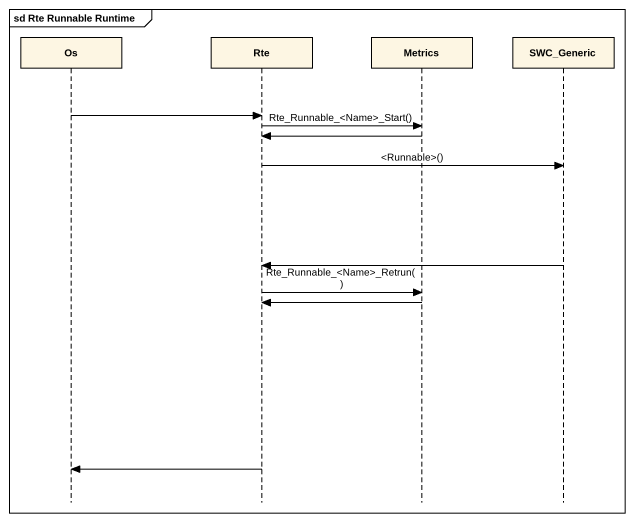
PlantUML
@startuml
mainframe sd Rte Runnable Runtime
hide footbox
participant Os
participant Rte
participant Metrics
participant SWC_Generic

Os -> Rte
Rte -> Metrics : Rte_Runnable_<Name>_Start()
Metrics -> Rte
Rte -> SWC_Generic : <Runnable>()
SWC_Generic -> Rte
Rte -> Metrics : Rte_Runnable_<Name>_Retrun()
Metrics -> Rte
Rte -> Os
@enduml
